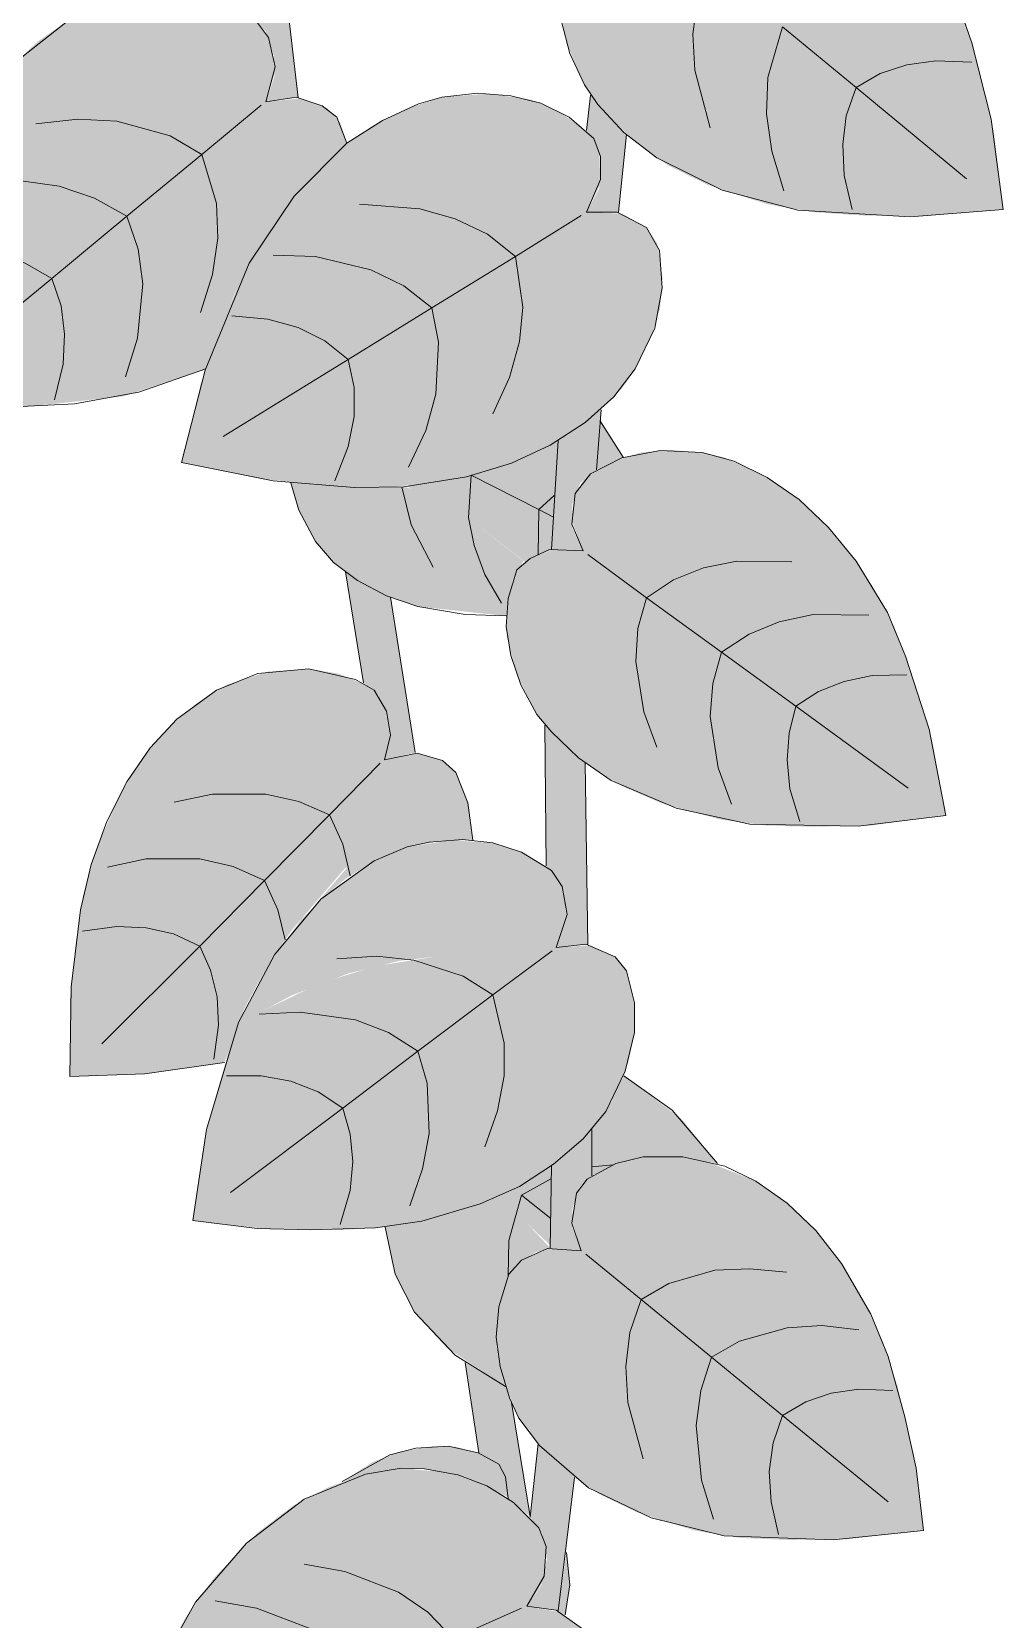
# Model space of a CAD drawing. Header units: centimetres. Extents: x 0 to 879, y -664 to 265.
# Drawn here: x 332.49 to 347.01, y -464.19 to -440.48 of the extents above; entities that cross this region are included whole.
import ezdxf

# ---------------------------------------------------------------- set-up
doc = ezdxf.new("R2010")
doc.units = ezdxf.units.CM
doc.layers.add('VEG-HOJAS', color=117, linetype='Continuous', lineweight=18, true_color=0x2e5e38)
doc.layers.add('VEG-NERVIOS', color=115, linetype='Continuous', lineweight=9, true_color=0x528c5c)
doc.layers.add('VEG-RELLENO', color=253, linetype='Continuous', true_color=0x96c896)

# ---------------------------------------------------------------- blocks, each defined once
blk = doc.blocks.new('VEG_Pothos_colgante_ALZADO')
at = {"layer": 'VEG-RELLENO', "true_color": 0x87a96a}
h = blk.add_hatch(color=63, dxfattribs=at)
h.dxf.hatch_style = 1
h.paths.add_polyline_path([(11.32, -61.78), (12.33, -61.3), (12.65, -61.39), (12.85, -61.34), (13.06, -61.24), (13.27, -61.01), (13.44, -61.41), (11.57, -62.33), (10.6, -62.68), (10.4, -62.68), (10.24, -62.56), (10.21, -62.33), (10.34, -62.14)])
h.paths.add_polyline_path([(15.85, -59.81), (17.07, -59.7), (17.4, -59.76), (17.36, -60.18), (17.07, -60.02), (16.71, -60.01), (16.53, -60.11), (16.37, -60.33), (15.63, -60.49)])
h.paths.add_polyline_path([(20.14, -61.05), (21, -61.69), (21.04, -61.98), (21.25, -62.27), (21.66, -62.45), (21.32, -62.75), (20.36, -61.96)])
h.paths.add_polyline_path([(23.72, -64.36), (24.65, -65.62), (24.36, -65.94), (24.2, -65.59), (23.94, -65.37), (23.67, -65.29), (22.95, -64.39)])
h.paths.add_polyline_path([(26, -69.09), (26.01, -70.21), (25.76, -70.6), (25.75, -70.96), (25.36, -70.76), (25.41, -70.07)])
h.paths.add_polyline_path([(25.29, -74.01), (24.58, -76.47), (24.13, -76.42), (24.36, -76.07), (24.39, -75.61), (24.28, -75.37), (24.84, -73.38)])
h.paths.add_polyline_path([(23.72, -80.27), (23.52, -80.38), (23.35, -80.66), (23.29, -81), (23.37, -81.34), (22.92, -81.22), (23.24, -79.57), (23.92, -79.21)])
h.paths.add_polyline_path([(22.93, -84.23), (22.6, -85.84), (22.15, -85.8), (22.37, -85.41), (22.38, -85.05), (22.2, -84.76), (22.45, -83.57)])
h.paths.add_polyline_path([(22.14, -88.35), (21.97, -89.37), (21.69, -89.56), (21.55, -89.89), (21.53, -90.26), (21.67, -90.62), (21.19, -90.57), (21.46, -88.75)])
h.paths.add_polyline_path([(21.38, -93.9), (21.26, -95.06), (20.78, -95.06), (20.97, -94.71), (21, -94.49), (20.97, -94.13), (20.78, -93.84), (20.84, -93.31)])
h.paths.add_polyline_path([(21, -98.01), (20.93, -98.91), (20.69, -99.1), (20.57, -99.42), (20.57, -99.78), (20.73, -100.12), (20.26, -100.1), (20.36, -98.47)])
h.paths.add_polyline_path([(20.76, -103.28), (20.8, -106), (20.33, -106.04), (20.49, -105.55), (20.42, -105.13), (20.18, -104.82), (20.16, -102.72)])
h.paths.add_polyline_path([(20.86, -108.76), (20.86, -109.45), (20.67, -109.63), (20.57, -109.95), (20.57, -110.23), (20.7, -110.57), (20.24, -110.53), (20.26, -109.3)])
h.paths.add_polyline_path([(20.6, -113.96), (20.36, -115.95), (19.89, -115.88), (20.11, -115.56), (20.19, -115.18), (20.12, -114.8), (19.94, -114.55), (20.06, -113.45)])
h.paths.add_polyline_path([(20, -118.49), (19.84, -119.51), (19.56, -119.92), (19.53, -120.31), (19.15, -120.1), (19.32, -118.94)])
h = blk.add_hatch(color=63, dxfattribs=at)
h.dxf.hatch_style = 1
h.paths.add_polyline_path([(8.39, -61.81), (9.58, -60.83), (9.78, -61.45), (9.12, -62), (8.08, -62)])
h.paths.add_polyline_path([(14.3, -61.63), (14.93, -62.55), (14.66, -62.89), (14.47, -62.53), (14.01, -62.25), (13.38, -61.44), (13.44, -61.41), (13.64, -61.59), (13.86, -61.68)])
h.paths.add_polyline_path([(16.93, -66.68), (16.82, -67.09), (16.94, -67.46), (16.53, -67.44), (16.23, -66.51), (16.57, -65.73)])
h.paths.add_polyline_path([(17.59, -70.25), (17.63, -71.92), (17.19, -71.95), (17.31, -71.65), (17.3, -71.41), (17.22, -71.13), (17.02, -70.94), (16.96, -69.86)])
h.paths.add_polyline_path([(17.51, -74.41), (17.39, -76.02), (17.23, -76.17), (17.12, -76.41), (17.13, -76.82), (16.73, -76.65), (16.87, -74.91)])
h.paths.add_polyline_path([(17.09, -79.98), (16.8, -82.6), (16.33, -82.66), (16.48, -82.21), (16.44, -81.87), (16.33, -81.57), (16.54, -79.39)])
h.paths.add_polyline_path([(16.24, -87.11), (15.97, -87.31), (15.88, -87.5), (15.87, -87.81), (16.01, -88.13), (15.57, -88.15), (15.7, -86.48), (16.34, -86.07)])
h.paths.add_polyline_path([(16.2, -90.99), (16.47, -93.35), (15.99, -93.41), (16.12, -93.03), (16.11, -92.72), (15.99, -92.36), (15.7, -92.11), (15.56, -90.48)])
h.paths.add_polyline_path([(17.85, -100.81), (18.22, -103.13), (17.76, -103.24), (17.85, -102.87), (17.83, -102.67), (17.67, -102.27), (17.45, -102.09), (17.18, -100.43)])
h.paths.add_polyline_path([(19.66, -112.84), (19.94, -114.54), (19.61, -114.27), (19.57, -113.95), (19.47, -113.76), (19.17, -113.59), (18.97, -112.24), (19.57, -112.6)])
h.paths.add_polyline_path([(20.61, -118.71), (20.45, -118.99), (20.42, -119.42), (20.08, -119.43), (20, -118.49), (20.49, -117.9)])
h.paths.add_polyline_path([(20.32, -126.54), (19.95, -128.06), (19.72, -128.19), (19.53, -128.54), (19.48, -128.73), (19.53, -129.09), (19.1, -128.93), (19.61, -126.97)])
h.paths.add_polyline_path([(18.88, -132.36), (18.67, -133.65), (18.21, -133.62), (18.4, -133.32), (18.44, -133.13), (18.41, -132.75), (18.24, -132.52), (18.41, -131.71)])
h.paths.add_polyline_path([(18.44, -136.14), (18.37, -138), (18.18, -138.18), (18.08, -138.55), (18.09, -138.73), (18.21, -139.05), (17.76, -139), (17.82, -136.6)])
h.paths.add_polyline_path([(18.37, -142.04), (18.37, -143.36), (17.93, -143.5), (17.99, -143.04), (17.77, -142.5), (17.77, -141.5)])
h.paths.add_polyline_path([(10.59, -60.81), (10.18, -61.12), (10.05, -60.73), (10.24, -60.64), (10.41, -60.45)])
at = {"layer": 'VEG-RELLENO', "true_color": 0x6ba263}
h = blk.add_hatch(color=83, dxfattribs=at)
h.dxf.hatch_style = 1
h.paths.add_polyline_path([(27.01, -95.02), (25.82, -95.12), (24.93, -95.11), (24.18, -95.06), (23.48, -94.94), (22.59, -94.65), (22, -94.36), (21.5, -94), (21.07, -93.59), (20.75, -93.16), (20.48, -92.53), (20.37, -91.91), (20.41, -91.45), (20.56, -90.95), (20.75, -90.74), (21.22, -90.56), (21.67, -90.62), (21.52, -90.12), (21.6, -89.72), (21.76, -89.49), (22.21, -89.26), (22.65, -89.15), (23.1, -89.14), (23.59, -89.21), (23.92, -89.3), (24.41, -89.54), (24.89, -89.89), (25.34, -90.31), (25.74, -90.83), (26.09, -91.43), (26.39, -92.06), (26.61, -92.77), (26.87, -93.86)])
h.paths.add_polyline_path([(23.21, -91.21), (23.88, -91.83), (24.63, -92.33), (25.42, -92.73), (26.29, -93.01), (25.62, -92.39), (24.88, -91.9), (24.08, -91.49)], flags=0)
at = {"layer": 'VEG-RELLENO', "true_color": 0xced696}
h = blk.add_hatch(color=71, dxfattribs=at)
h.dxf.hatch_style = 1
h.paths.add_polyline_path([(23.21, -91.21), (24.08, -91.49), (24.88, -91.9), (25.62, -92.39), (26.29, -93.01), (25.42, -92.73), (24.63, -92.33), (23.88, -91.83)])
at = {"layer": 'VEG-RELLENO', "true_color": 0x669b5f}
h = blk.add_hatch(color=83, dxfattribs=at)
h.dxf.hatch_style = 1
h.paths.add_polyline_path([(10.54, -97.9), (10.64, -96.68), (10.82, -95.77), (11.01, -95.02), (11.26, -94.33), (11.72, -93.49), (12.12, -92.95), (12.58, -92.51), (13.07, -92.17), (13.57, -91.93), (14.26, -91.79), (14.91, -91.82), (15.37, -91.95), (15.85, -92.21), (16.03, -92.45), (16.13, -92.96), (15.99, -93.41), (16.51, -93.36), (16.91, -93.51), (17.1, -93.72), (17.2, -94.03), (16.56, -94.64), (15.99, -95.4), (15.52, -96.28), (15.09, -97.4), (13.86, -97.81), (12.38, -97.97), (11.54, -97.98)])
h.paths.add_polyline_path([(14.95, -94.66), (14.12, -95.1), (13.39, -95.64), (12.73, -96.27), (12.17, -97.02), (12.99, -96.58), (13.72, -96.03), (14.38, -95.4)], flags=0)
at = {"layer": 'VEG-RELLENO', "true_color": 0x69a062}
h = blk.add_hatch(color=83, dxfattribs=at)
h.dxf.hatch_style = 1
h.paths.add_polyline_path([(14.73, -98.8), (15.02, -97.61), (15.33, -96.75), (15.63, -96.04), (15.99, -95.4), (16.56, -94.64), (17.04, -94.16), (17.55, -93.79), (18.1, -93.51), (18.62, -93.34), (19.33, -93.29), (19.96, -93.38), (20.39, -93.57), (20.82, -93.88), (20.97, -94.13), (20.99, -94.64), (20.78, -95.06), (21.31, -95.08), (21.68, -95.29), (21.84, -95.53), (21.92, -96.04), (21.88, -96.5), (21.74, -96.94), (21.51, -97.4), (21.31, -97.69), (20.92, -98.08), (20.42, -98.44), (19.86, -98.73), (19.22, -98.95), (18.53, -99.1), (17.81, -99.17), (17.05, -99.16), (15.9, -99.04)])
h.paths.add_polyline_path([(19.39, -95.89), (18.5, -96.17), (17.68, -96.59), (16.92, -97.1), (16.23, -97.74), (17.12, -97.45), (17.94, -97.03), (18.71, -96.53)], flags=0)
at = {"layer": 'VEG-RELLENO', "true_color": 0xced696}
h = blk.add_hatch(color=71, dxfattribs=at)
h.dxf.hatch_style = 1
h.paths.add_polyline_path([(14.95, -94.66), (14.38, -95.4), (13.72, -96.03), (12.99, -96.58), (12.17, -97.02), (12.73, -96.27), (13.39, -95.64), (14.12, -95.1)])
h = blk.add_hatch(color=71, dxfattribs=at)
h.dxf.hatch_style = 1
h.paths.add_polyline_path([(19.39, -95.89), (18.71, -96.53), (17.94, -97.03), (17.12, -97.45), (16.23, -97.74), (16.92, -97.1), (17.68, -96.59), (18.5, -96.17)])
at = {"layer": 'VEG-RELLENO', "true_color": 0x63965c}
h = blk.add_hatch(color=83, dxfattribs=at)
h.dxf.hatch_style = 1
h.paths.add_polyline_path([(19.58, -101.09), (18.26, -100.95), (17.79, -100.79), (17.36, -100.56), (17, -100.29), (16.73, -99.98), (16.48, -99.51), (16.36, -99.1), (17.31, -99.17), (18.04, -99.16), (18.3, -99.48), (18.77, -99.91), (19.68, -100.54)])
h.paths.add_polyline_path([(18.09, -99.15), (19.44, -98.88), (20.36, -98.47), (20.26, -100.1), (19.86, -100.28), (18.99, -99.61)])
h.paths.add_polyline_path([(20.98, -98.17), (21.33, -98.72), (20.93, -98.91)])
at = {"layer": 'VEG-RELLENO', "true_color": 0x609259}
h = blk.add_hatch(color=83, dxfattribs=at)
h.dxf.hatch_style = 1
h.paths.add_polyline_path([(26.15, -104.07), (25.03, -104.22), (24.18, -104.24), (23.46, -104.22), (22.78, -104.13), (21.91, -103.89), (21.33, -103.64), (20.82, -103.33), (20.38, -102.95), (20.04, -102.56), (19.74, -101.97), (19.59, -101.4), (19.59, -100.96), (19.7, -100.48), (19.87, -100.27), (20.3, -100.09), (20.73, -100.12), (20.56, -99.66), (20.61, -99.26), (20.76, -99.03), (21.18, -98.78), (21.59, -98.65), (22.03, -98.61), (22.51, -98.65), (22.83, -98.72), (23.31, -98.93), (23.8, -99.23), (24.26, -99.62), (24.68, -100.1), (25.06, -100.65), (25.38, -101.25), (25.63, -101.92), (25.95, -102.96)])
h.paths.add_polyline_path([(22.23, -100.65), (22.87, -101.26), (23.59, -101.74), (24.36, -102.13), (25.2, -102.41), (24.56, -101.8), (23.84, -101.32), (23.07, -100.93)], flags=0)
at = {"layer": 'VEG-RELLENO', "true_color": 0xced696}
h = blk.add_hatch(color=71, dxfattribs=at)
h.dxf.hatch_style = 1
h.paths.add_polyline_path([(18.22, -99.2), (18.99, -99.61), (19.84, -100.27), (19.68, -100.54), (18.77, -99.91), (18.3, -99.48), (18.04, -99.16)])
h = blk.add_hatch(color=71, dxfattribs=at)
h.dxf.hatch_style = 1
h.paths.add_polyline_path([(22.23, -100.65), (23.07, -100.93), (23.84, -101.32), (24.56, -101.8), (25.2, -102.41), (24.36, -102.13), (23.59, -101.74), (22.87, -101.26)])
at = {"layer": 'VEG-RELLENO', "true_color": 0x6aa162}
h = blk.add_hatch(color=83, dxfattribs=at)
h.dxf.hatch_style = 1
h.paths.add_polyline_path([(13.06, -107.97), (13.06, -106.82), (13.15, -105.96), (13.26, -105.25), (13.45, -104.58), (13.81, -103.76), (14.14, -103.22), (14.52, -102.77), (14.96, -102.39), (15.4, -102.12), (16.03, -101.92), (16.63, -101.88), (17.07, -101.95), (17.53, -102.14), (17.72, -102.34), (17.86, -102.81), (17.76, -103.24), (18.25, -103.14), (18.63, -103.25), (18.83, -103.43), (19.01, -103.88), (19.08, -104.44), (18.6, -104.45), (18.1, -104.54), (17.61, -104.75), (17.19, -105.01), (17.22, -104.83), (17.16, -104.87), (16.38, -105.78), (16, -106.34), (15.67, -106.95), (15.37, -107.76), (14.18, -107.93)])
at = {"layer": 'VEG-RELLENO', "true_color": 0x6ca364}
h = blk.add_hatch(color=83, dxfattribs=at)
h.dxf.hatch_style = 1
h.paths.add_polyline_path([(14.9, -110.12), (15.1, -108.76), (15.48, -107.43), (16.13, -107.31), (16.97, -107.04), (17.77, -106.68), (18.51, -106.18), (17.99, -106.24), (17.22, -106.43), (16.37, -106.76), (15.57, -107.19), (16, -106.34), (16.52, -105.62), (16.96, -105.19), (17.61, -104.75), (18.1, -104.54), (18.77, -104.44), (19.38, -104.48), (19.81, -104.62), (20.26, -104.89), (20.42, -105.13), (20.49, -105.62), (20.33, -106.04), (20.84, -106.01), (21.21, -106.18), (21.38, -106.39), (21.5, -106.87), (21.5, -107.31), (21.41, -107.74), (21.24, -108.2), (21.07, -108.49), (20.73, -108.9), (20.29, -109.28), (19.78, -109.61), (19.19, -109.87), (18.54, -110.08), (17.87, -110.21), (17.14, -110.26), (16.04, -110.25)])
at = {"layer": 'VEG-RELLENO', "true_color": 0xced696}
h = blk.add_hatch(color=71, dxfattribs=at)
h.dxf.hatch_style = 1
h.paths.add_polyline_path([(17.19, -105.01), (16.96, -105.19), (16.74, -105.39), (17.22, -104.83)])
h = blk.add_hatch(color=71, dxfattribs=at)
h.dxf.hatch_style = 1
h.paths.add_polyline_path([(18.51, -106.18), (17.77, -106.68), (16.97, -107.04), (16.13, -107.31), (15.48, -107.43), (15.57, -107.19), (15.67, -107.12), (16.79, -106.58), (17.63, -106.32)])
at = {"layer": 'VEG-RELLENO', "true_color": 0x64975c}
h = blk.add_hatch(color=83, dxfattribs=at)
h.dxf.hatch_style = 1
h.paths.add_polyline_path([(19.57, -112.6), (18.68, -112.01), (18.21, -111.49), (17.92, -110.92), (17.77, -110.22), (18.54, -110.08), (19.19, -109.87), (19.78, -109.61), (20.26, -109.3), (20.24, -110.49), (19.89, -110.16), (20.01, -110.6), (19.74, -110.77), (19.62, -110.92), (19.45, -111.56), (19.44, -112.01)])
h.paths.add_polyline_path([(21.34, -107.96), (22.2, -108.6), (22.74, -109.27), (22.22, -109.17), (21.77, -109.16), (21.35, -109.23), (20.86, -109.45), (20.86, -108.76), (21.16, -108.35)])
at = {"layer": 'VEG-RELLENO', "true_color": 0x6ba364}
h = blk.add_hatch(color=83, dxfattribs=at)
h.dxf.hatch_style = 1
h.paths.add_polyline_path([(25.82, -114.75), (24.67, -114.88), (23.8, -114.89), (23.08, -114.86), (22.4, -114.75), (21.54, -114.48), (20.98, -114.21), (20.49, -113.88), (20.08, -113.48), (19.77, -113.07), (19.52, -112.46), (19.43, -111.86), (19.47, -111.41), (19.62, -110.92), (19.81, -110.71), (20.27, -110.52), (20.7, -110.57), (20.56, -110.1), (20.63, -109.71), (20.79, -109.5), (21.22, -109.27), (21.63, -109.17), (22.06, -109.15), (22.53, -109.22), (23.31, -109.53), (23.78, -109.86), (24.21, -110.27), (24.59, -110.76), (24.93, -111.33), (25.21, -111.93), (25.43, -112.6), (25.68, -113.65)])
h.paths.add_polyline_path([(22.14, -111.18), (22.55, -111.95), (23.06, -112.63), (23.65, -113.25), (24.34, -113.78), (23.94, -113.01), (23.42, -112.32), (22.83, -111.71)], flags=0)
at = {"layer": 'VEG-RELLENO', "true_color": 0xced696}
h = blk.add_hatch(color=71, dxfattribs=at)
h.dxf.hatch_style = 1
h.paths.add_polyline_path([(19.89, -110.16), (20.24, -110.53), (20.01, -110.6)])
h = blk.add_hatch(color=71, dxfattribs=at)
h.dxf.hatch_style = 1
h.paths.add_polyline_path([(22.14, -111.18), (22.83, -111.71), (23.42, -112.32), (23.94, -113.01), (24.34, -113.78), (23.65, -113.25), (23.06, -112.63), (22.55, -111.95)])
at = {"layer": 'VEG-RELLENO', "true_color": 0x699f61}
h = blk.add_hatch(color=83, dxfattribs=at)
h.dxf.hatch_style = 1
h.paths.add_polyline_path([(17.13, -114.02), (17.58, -113.73), (17.97, -113.58), (18.48, -113.49), (18.83, -113.5), (19.16, -113.59), (19.47, -113.76), (19.57, -113.95), (19.61, -114.25), (19.01, -113.97), (18.36, -113.83), (17.84, -113.84)])
h.paths.add_polyline_path([(20.48, -115.09), (20.53, -115.56), (20.46, -116.01), (20.36, -115.95)])
at = {"layer": 'VEG-RELLENO', "true_color": 0x679d60}
h = blk.add_hatch(color=83, dxfattribs=at)
h.dxf.hatch_style = 1
h.paths.add_polyline_path([(13.61, -118.62), (14.03, -117.49), (14.43, -116.69), (14.8, -116.03), (15.22, -115.45), (15.87, -114.78), (16.38, -114.39), (16.93, -114.1), (17.48, -113.91), (18.01, -113.82), (18.7, -113.88), (19.29, -114.08), (19.69, -114.33), (20.07, -114.71), (20.18, -114.99), (20.14, -115.5), (19.89, -115.88), (20.39, -115.97), (20.72, -116.22), (20.84, -116.47), (20.84, -116.97), (20.74, -117.4), (20.55, -117.8), (20.27, -118.21), (20.04, -118.46), (19.61, -118.78), (19.09, -119.05), (18.51, -119.26), (17.87, -119.38), (17.19, -119.42), (16.5, -119.4), (16.26, -119.37), (16.02, -119.33), (15.77, -119.28), (14.69, -119.02)])
h.paths.add_polyline_path([(16.36, -119.38), (17.2, -118.93), (17.95, -118.4), (18.54, -117.86), (18.88, -117.44), (18.04, -117.8), (16.93, -118.55), (16.11, -119.34)], flags=0)
at = {"layer": 'VEG-HOJAS'}
for points in [[(26.3, -91.84), (26.54, -92.53), (26.83, -93.67), (27.01, -95.02), (25.62, -95.13), (23.94, -95.03), (22.81, -94.73), (21.83, -94.25), (21.34, -93.87), (20.95, -93.45), (20.75, -93.16), (20.53, -92.69), (20.41, -92.21)], [(16.2, -90.99), (16.47, -93.35)], [(15.09, -97.4), (14.09, -97.75), (13.13, -97.92), (11.73, -97.99), (10.54, -97.9), (10.64, -96.68), (10.94, -95.27), (11.26, -94.33), (11.72, -93.49), (12.27, -92.8), (13.07, -92.17), (13.57, -91.93), (13.92, -91.84), (14.75, -91.8), (15.37, -91.95), (15.85, -92.21), (16.03, -92.45), (16.13, -92.89), (15.99, -93.41), (16.44, -93.34), (16.83, -93.47), (17.05, -93.64), (17.2, -94.03)], [(20.78, -93.84), (20.84, -93.31)], [(21.38, -93.9), (21.26, -95.06)], [(21, -98.01), (20.93, -98.91)], [(20.98, -98.17), (21.33, -98.72)], [(20.26, -100.1), (20.36, -98.47)], [(19.58, -101.09), (18.97, -101.07), (18.26, -100.95), (17.79, -100.79), (17.36, -100.56), (17, -100.29), (16.73, -99.98), (16.48, -99.51), (16.36, -99.1)], [(17.45, -102.09), (17.18, -100.43)], [(17.85, -100.81), (18.22, -103.13)], [(15.37, -107.76), (14.18, -107.93), (13.06, -107.97), (13.08, -106.63), (13.22, -105.48), (13.38, -104.8), (13.61, -104.16), (13.91, -103.57), (14.26, -103.06), (14.66, -102.63), (15.25, -102.2), (15.87, -101.95), (16.63, -101.88), (17.33, -102.04), (17.61, -102.2), (17.79, -102.51), (17.85, -102.87), (17.76, -103.24), (18.25, -103.14), (18.63, -103.25), (18.83, -103.43), (19.01, -103.88), (19.08, -104.44)], [(20.18, -104.82), (20.16, -102.72)], [(20.76, -103.28), (20.8, -106)], [(21.34, -107.96), (22.06, -108.47), (22.74, -109.27)], [(20.86, -108.76), (20.86, -109.45)], [(20.24, -110.53), (20.26, -109.3)], [(19.57, -112.6), (18.82, -112.13), (18.21, -111.49), (17.92, -110.92), (17.77, -110.22)], [(19.17, -113.59), (18.97, -112.24)], [(19.66, -112.84), (19.94, -114.54)], [(17.13, -114.02), (17.84, -113.62), (18.23, -113.52), (18.72, -113.49), (19.16, -113.59), (19.47, -113.76), (19.57, -113.95), (19.61, -114.27)], [(19.94, -114.55), (20.06, -113.45)], [(14.11, -117.31), (14.94, -115.82), (15.7, -114.94), (16.56, -114.28), (17.48, -113.91), (18.01, -113.82), (18.36, -113.83), (18.86, -113.92), (19.29, -114.08), (19.69, -114.33), (20.07, -114.71), (20.18, -114.99), (20.15, -115.43), (19.89, -115.88), (20.33, -115.94), (20.72, -116.22)], [(20.6, -113.96), (20.36, -115.95)], [(20.48, -115.08), (20.53, -115.56), (20.46, -116.01)]]:
    blk.add_lwpolyline(points, dxfattribs=at)
for points in [[(14.73, -98.8), (15.08, -97.42), (15.74, -95.82), (16.41, -94.82), (17.2, -94.03), (17.73, -93.69), (18.27, -93.44), (18.62, -93.34), (19.15, -93.28), (19.65, -93.32), (20.1, -93.43), (20.52, -93.64), (20.89, -93.96), (20.99, -94.23), (20.99, -94.57), (20.78, -95.06), (21.24, -95.06), (21.68, -95.29), (21.87, -95.63), (21.91, -96.19), (21.8, -96.79), (21.51, -97.4), (21.19, -97.82), (20.76, -98.2), (20.24, -98.54), (19.66, -98.81), (18.99, -99.01), (18.05, -99.16), (17.31, -99.17), (16.1, -99.07)], [(26.15, -104.07), (24.84, -104.23), (23.22, -104.2), (22.12, -103.96), (21.15, -103.55), (20.66, -103.21), (20.26, -102.82), (20.04, -102.56), (19.8, -102.12), (19.65, -101.68), (19.58, -101.25), (19.61, -100.83), (19.74, -100.4), (19.94, -100.23), (20.23, -100.1), (20.73, -100.12), (20.56, -99.72), (20.61, -99.26), (20.84, -98.97), (21.31, -98.73), (21.88, -98.62), (22.51, -98.65), (22.99, -98.78), (23.48, -99.02), (23.96, -99.35), (24.4, -99.77), (24.81, -100.27), (25.28, -101.04), (25.55, -101.69), (25.9, -102.78)], [(14.9, -110.12), (15.1, -108.76), (15.58, -107.16), (16.12, -106.15), (16.81, -105.32), (17.61, -104.75), (18.1, -104.54), (18.43, -104.47), (18.93, -104.43), (19.38, -104.48), (19.81, -104.62), (20.26, -104.89), (20.42, -105.13), (20.49, -105.55), (20.33, -106.04), (20.77, -105.99), (21.21, -106.18), (21.38, -106.39), (21.5, -106.87), (21.5, -107.31), (21.36, -107.89), (21.07, -108.49), (20.73, -108.9), (20.29, -109.28), (19.78, -109.61), (19.19, -109.87), (18.32, -110.13), (17.63, -110.23), (16.66, -110.26), (15.86, -110.24)], [(25.82, -114.75), (24.47, -114.89), (22.84, -114.83), (21.75, -114.56), (20.81, -114.11), (20.08, -113.48), (19.77, -113.07), (19.63, -112.77), (19.49, -112.3), (19.43, -111.86), (19.47, -111.41), (19.62, -110.92), (19.81, -110.71), (20.2, -110.54), (20.7, -110.57), (20.56, -110.16), (20.63, -109.71), (20.79, -109.5), (21.22, -109.27), (21.63, -109.17), (22.22, -109.17), (22.85, -109.31), (23.31, -109.53), (23.78, -109.86), (24.21, -110.27), (24.59, -110.76), (25.03, -111.52), (25.29, -112.15), (25.54, -113.05), (25.71, -113.82)]]:
    blk.add_lwpolyline(points, close=True, dxfattribs=at)
at = {"layer": 'VEG-NERVIOS'}
for points in [[(22.6, -91.39), (22.44, -91.88), (22.37, -92.4), (22.4, -92.94), (22.63, -93.8)], [(23.71, -92.29), (23.49, -93.05), (23.47, -93.59), (23.55, -94.15), (23.73, -94.74)], [(23.71, -92.29), (24.81, -93.2)], [(24.81, -93.2), (25.17, -92.99), (25.57, -92.86), (26, -92.8), (26.54, -92.82)], [(24.81, -93.2), (24.66, -93.62), (24.61, -94.05), (24.63, -94.51), (24.75, -95.02)], [(24.81, -93.2), (26.46, -94.56)], [(15.92, -93.46), (15.03, -94.2)], [(15.03, -94.2), (14.56, -93.92), (13.76, -93.7), (13.18, -93.67), (12.55, -93.74)], [(15.03, -94.2), (13.91, -95.12)], [(15.03, -94.2), (15.25, -94.93), (15.27, -95.45), (15.19, -95.99), (15.01, -96.56)], [(13.91, -95.12), (13.43, -94.85), (12.9, -94.67), (12.33, -94.59), (11.38, -94.66)], [(19.72, -95.72), (19.3, -95.39), (18.82, -95.16), (18.29, -95.01), (17.39, -94.94)], [(13.91, -95.12), (12.79, -96.05)], [(13.91, -95.12), (14.08, -95.61), (14.15, -96.13), (14.07, -96.94), (13.89, -97.52)], [(20.7, -95.11), (19.72, -95.72)], [(12.79, -96.05), (12.39, -95.82), (11.95, -95.67), (11.47, -95.61), (10.94, -95.63)], [(18.47, -96.49), (18.05, -96.16), (17.56, -95.92), (16.73, -95.72), (16.1, -95.7)], [(19.72, -95.72), (18.47, -96.49)], [(19.72, -95.72), (19.83, -96.48), (19.78, -96.99), (19.63, -97.53), (19.38, -98.07)], [(12.79, -96.05), (11.1, -97.44)], [(12.79, -96.05), (12.93, -96.46), (12.98, -96.88), (12.96, -97.33), (12.83, -97.86)], [(18.47, -96.49), (17.22, -97.26)], [(18.47, -96.49), (18.57, -97), (18.53, -97.78), (18.38, -98.32), (18.12, -98.87)], [(17.22, -97.26), (16.87, -96.98), (16.47, -96.78), (16.02, -96.66), (15.48, -96.61)], [(17.22, -97.26), (15.35, -98.41)], [(17.22, -97.26), (17.31, -97.68), (17.31, -98.11), (17.22, -98.56), (17.02, -99.07)], [(19.06, -98.99), (19.02, -99.62), (19.1, -100.04), (19.26, -100.47), (19.51, -100.9)], [(19.06, -98.99), (20.07, -99.5)], [(18.02, -99.16), (18.16, -99.73), (18.49, -100.36)], [(20.07, -99.5), (20.3, -99.29)], [(20.07, -99.5), (20.06, -100.17)], [(20.07, -99.5), (20.28, -99.61)], [(20.8, -100.17), (21.68, -100.82)], [(21.68, -100.82), (22.08, -100.55), (22.53, -100.37), (23.03, -100.27), (23.85, -100.28)], [(21.68, -100.82), (21.55, -101.28), (21.52, -101.77), (21.64, -102.52), (21.83, -103.05)], [(21.68, -100.82), (22.8, -101.63)], [(22.8, -101.63), (23.21, -101.36), (23.66, -101.18), (24.17, -101.07), (25, -101.08)], [(22.8, -101.63), (22.67, -102.1), (22.63, -102.59), (22.75, -103.36), (22.95, -103.9)], [(22.8, -101.63), (23.91, -102.44)], [(23.91, -102.44), (24.25, -102.22), (24.63, -102.07), (25.05, -101.98), (25.57, -101.97)], [(23.91, -102.44), (23.81, -102.84), (23.78, -103.24), (23.82, -103.67), (23.97, -104.16)], [(23.91, -102.44), (25.59, -103.66)], [(17.7, -103.29), (16.94, -104.06)], [(16.94, -104.06), (16.48, -103.86), (15.99, -103.75), (15.19, -103.75), (14.62, -103.87)], [(16.94, -104.06), (15.97, -105.04)], [(16.94, -104.06), (17.14, -104.5), (17.25, -104.97)], [(15.97, -105.04), (15.5, -104.83), (15, -104.72), (14.2, -104.72), (13.62, -104.84)], [(15.97, -105.04), (15, -106.02)], [(15.97, -105.04), (16.17, -105.48), (16.28, -105.93)], [(15, -106.02), (14.61, -105.84), (14.2, -105.75), (13.76, -105.73), (13.25, -105.8)], [(15, -106.02), (13.54, -107.48)], [(15, -106.02), (15.16, -106.38), (15.26, -106.78), (15.28, -107.2), (15.21, -107.71)], [(19.38, -106.75), (18.94, -106.47), (18.2, -106.23), (17.65, -106.17), (17.05, -106.21)], [(20.27, -106.09), (19.38, -106.75)], [(19.38, -106.75), (18.26, -107.59)], [(19.38, -106.75), (19.55, -107.47), (19.55, -107.96), (19.45, -108.48), (19.26, -109.02)], [(18.26, -107.59), (17.82, -107.31), (17.33, -107.12), (16.5, -107.01), (15.89, -107.04)], [(18.26, -107.59), (17.14, -108.44)], [(18.26, -107.59), (18.4, -108.07), (18.43, -108.82), (18.33, -109.35), (18.14, -109.9)], [(17.14, -108.44), (16.77, -108.2), (16.36, -108.04), (15.92, -107.96), (15.4, -107.96)], [(17.14, -108.44), (15.46, -109.7)], [(17.14, -108.44), (17.25, -108.83), (17.29, -109.24), (17.25, -109.67), (17.1, -110.18)], [(20.86, -109.32), (21.18, -109.29)], [(19.81, -109.74), (20.26, -109.49)], [(19.81, -109.74), (19.62, -110.42), (19.61, -110.95)], [(19.81, -109.74), (20.25, -110.09)], [(20.77, -110.62), (21.6, -111.3)], [(21.6, -111.3), (22.01, -111.06), (22.7, -110.86), (23.22, -110.84), (23.77, -110.89)], [(21.6, -111.3), (21.43, -111.79), (21.37, -112.3), (21.4, -112.84), (21.63, -113.68)], [(21.6, -111.3), (22.65, -112.16)], [(22.65, -112.16), (23.07, -111.92), (23.78, -111.72), (24.3, -111.69), (24.85, -111.75)], [(22.65, -112.16), (22.49, -112.66), (22.42, -113.18), (22.5, -114), (22.68, -114.58)], [(22.65, -112.16), (23.71, -113.03)], [(23.71, -113.03), (24.06, -112.83), (24.44, -112.7), (24.85, -112.64), (25.36, -112.66)], [(23.71, -113.03), (23.57, -113.44), (23.51, -113.87), (23.54, -114.32), (23.65, -114.81)], [(23.71, -113.03), (25.29, -114.32)], [(18.79, -116.36), (18.41, -115.97), (17.97, -115.67), (17.17, -115.36), (16.56, -115.25)], [(17.49, -116.92), (17.11, -116.53), (16.66, -116.22), (15.85, -115.91), (15.23, -115.8)], [(19.81, -115.91), (18.79, -116.36)]]:
    blk.add_lwpolyline(points, dxfattribs=at)

msp = doc.modelspace()

# ---------------------------------------------------------------- block references
msp.add_blockref('VEG_Pothos_colgante_ALZADO', (320, -348.112))

doc.saveas('drawing.dxf')
